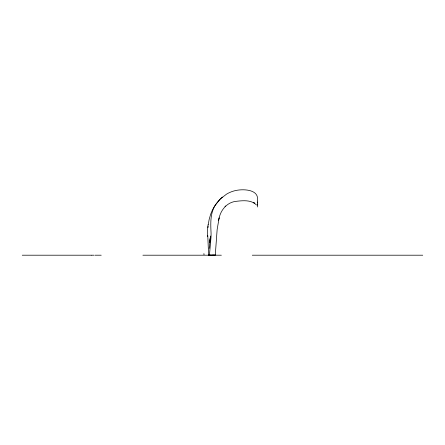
<?xml version="1.0" encoding="UTF-8"?>
<svg xmlns="http://www.w3.org/2000/svg" width="445" height="445" viewBox="0 0 445 445"><rect width="100%" height="100%" fill="white"/><g stroke="black" fill="none" stroke-linecap="round" stroke-linejoin="round"><path stroke-width="0.67" d="M257.399 207.003L257.399 203.96M257.399 205.084L257.399 202.286M208.199 224.959L209.1 219.696L210.568 214.551A42.075 42.053 -48.6 0 1 215.358 204.956L220.453 198.848L226.588 194.109A30.31 30.31 0 0 1 234.91 190.705C242.814 188.702 259.446 189.175 257.394 200.612M209.161 248.438L210.619 236.006L209.701 242.358L210.441 236.323M207.937 227.618L208.054 226.288M211.586 255.119L215.28 255.03L217.149 229.481L219.135 217.9L218.54 220.392M208.076 224.625L207.437 230.504L207.676 236.534M210.085 239.188L210.146 238.843M219.085 218.156C220.854 209.812 227.139 202.308 235.939 201.351C242.736 200.567 251.28 199.616 256.476 204.984M225.743 205.968L225.014 206.669M208.599 255.057L207.776 235.589M215.28 255.03L209.445 255.202L211.041 236.907A92.204 92.204 0 0 0 211.058 232.941C210.602 223.09 209.995 212.226 216.242 203.866A33.781 33.781 0 0 1 222.394 197.096M209.017 255.024L210.886 255.091M22.25 255.202L91.197 255.202M91.359 255.202L93.951 255.202M94.913 255.202L101.221 255.202M142.895 255.202L211.342 255.202M211.503 255.202L214.09 255.202M215.052 255.202L221.365 255.202M252.287 255.202L422.75 255.202M257.394 200.979L257.399 202.058M257.399 202.002L257.399 202.347M208.633 255.063A66.778 1.407 8.5 0 1 209.094 255.035M204.494 254.106A152.168 2.709 7.7 0 1 203.276 254M254.685 203.254L253.65 202.642L254.685 203.265"/></g></svg>
